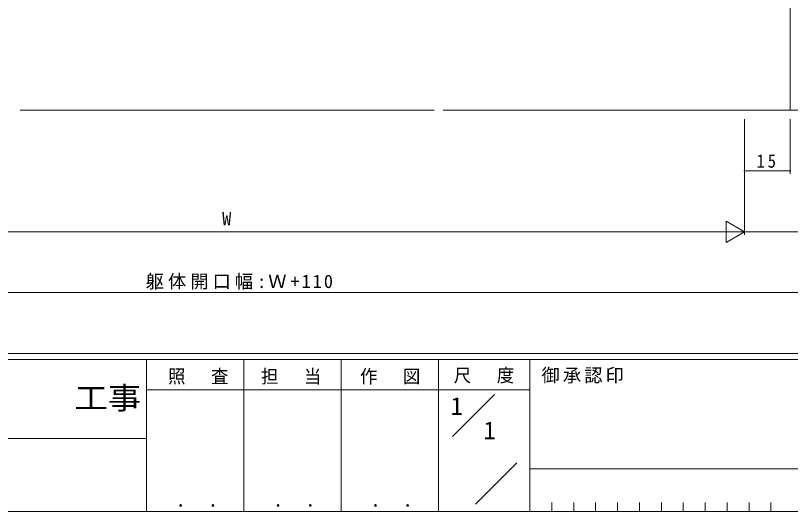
# Model space of a CAD drawing. Units: millimetres, scale not verified. Extents: x -594 to 539, y -420 to 386.
# Drawn here: x 103 to 357.6, y -420 to -256.9 of the extents above; entities that cross this region are included whole.
import ezdxf
from ezdxf.enums import TextEntityAlignment as Align

# ---------------------------------------------------------------- set-up
doc = ezdxf.new("R2010")
doc.units = ezdxf.units.MM
doc.header["$LTSCALE"] = 2
for name, color, linetype, lineweight in [('0-1_YKK_ZWAK', 7, 'Continuous', 9), ('0-5_YSS_K', 3, 'Continuous', 9), ('0-7_YKK_D', 6, 'Continuous', 9)]:
    doc.layers.add(name, color=color, linetype=linetype, lineweight=lineweight)
doc.layers.add('0-2_USER1', color=4, linetype='Continuous')
doc.styles.add('ＭＳ ゴシック', font='')
doc.styles.get('ＭＳ ゴシック').set_extended_font_data('MS Gothic')

msp = doc.modelspace()

# ---------------------------------------------------------------- linework, layer by layer
at = {"layer": '0-1_YKK_ZWAK'}
for p, q in [((510, -368), (-590, -368)), ((456, -370), (-590, -370)), ((146, -370), (146, -420)), ((178, -370), (178, -420)), ((210, -370), (210, -420)), ((242, -370), (242, -420)), ((272, -370), (272, -420)), ((243.406, -379.999), (146, -379.999)), ((243.406, -379.999), (272, -379.999)), ((246.529, -395.337), (260.376, -381.49)), ((-38, -395.999), (146, -395.999)), ((254.103, -417.636), (267.709, -404.03)), ((272, -406), (416, -406)), ((279.2, -417), (279.2, -420)), ((286.4, -417), (286.4, -420)), ((293.6, -417), (293.6, -420)), ((300.8, -417), (300.8, -420)), ((308, -417), (308, -420)), ((315.2, -417), (315.2, -420)), ((322.4, -417), (322.4, -420)), ((329.6, -417), (329.6, -420)), ((336.8, -417), (336.8, -420)), ((344, -417), (344, -420)), ((351.2, -417), (351.2, -420)), ((-590, -420), (456, -420))]:
    msp.add_line(p, q, dxfattribs=at)
at = {"layer": '0-5_YSS_K'}
for p, q in [((357.49, -218), (357.49, -288)), ((104.49, -288), (240.49, -288)), ((357.49, -288), (243.49, -288)), ((357.49, -288), (382.49, -288))]:
    msp.add_line(p, q, dxfattribs=at)
at = {"layer": '0-7_YKK_D'}
for p, q in [((342.49, -291), (342.49, -329)), ((342.49, -291), (342.49, -309)), ((342.49, -291), (342.49, -329)), ((357.49, -291), (357.49, -309)), ((342.49, -308), (357.49, -308)), ((336.428, -324.5), (336.428, -331.5)), ((342.49, -328), (336.428, -324.5)), ((9.49, -328), (335.49, -328)), ((342.49, -328), (330.366, -328)), ((342.49, -328), (336.428, -331.5)), ((342.49, -328), (397.49, -328)), ((-52.51, -348), (397.49, -348))]:
    msp.add_line(p, q, dxfattribs=at)
for centre, start, end in [((342.49, -308), 0, 180), ((342.49, -308), 180, 0), ((357.49, -308), 0, 180), ((357.49, -308), 180, 0)]:
    msp.add_arc(centre, 0.106, start, end, dxfattribs=at)

# ---------------------------------------------------------------- texts
at = {"layer": '0-1_YKK_ZWAK', "color": 3, "style": 'ＭＳ ゴシック', "width": 1.1}
msp.add_text('工事', height=7.331, dxfattribs=at).set_placement((122.331, -388.509), align=Align.BOTTOM_LEFT)
at = {"layer": '0-1_YKK_ZWAK', "char_height": 4.399, "attachment_point": 7, "style": 'ＭＳ ゴシック'}
for s, insert in [('\\T1.24;\\W0.95;照\\~\\~査', (153.127, -378.257)), ('\\T1.24;\\W0.95;担\\~\\~当', (183.649, -378.257)), ('\\T1.24;\\W0.95;作\\~\\~図', (216.171, -378.231)), ('\\T1.24;\\W0.95;尺\\~\\~度', (247.018, -377.91)), ('\\T1.17;御承認印', (275.81, -377.904)), ('\\T1.24;\\W0.95;\\~．\\~．', (152.364, -418.494)), ('\\T1.24;\\W0.95;\\~．\\~．', (184.364, -418.494)), ('\\T1.24;\\W0.95;\\~．\\~．', (216.364, -418.494))]:
    msp.add_mtext(s, dxfattribs=dict(at, insert=insert))
at = {"layer": '0-2_USER1', "color": 7, "style": 'ＭＳ ゴシック'}
for p in [(246, -389.999), (256.762, -397.999)]:
    msp.add_text('1', height=5.865, dxfattribs=at).set_placement(p, align=Align.BOTTOM_LEFT)
at = {"layer": '0-7_YKK_D', "color": 7, "style": 'ＭＳ ゴシック'}
msp.add_text('W', height=4.399, dxfattribs=at).set_placement((170.89, -327.2), align=Align.BOTTOM_LEFT)
at = {"layer": '0-7_YKK_D', "color": 7, "char_height": 4.399, "attachment_point": 7, "style": 'ＭＳ ゴシック'}
for s, insert in [('\\T1.36;\\W0.9;15', (346.47, -307)), ('\\T1.22;躯体開口幅:Ｗ+110', (145.77, -347))]:
    msp.add_mtext(s, dxfattribs=dict(at, insert=insert))

doc.saveas('drawing.dxf')
